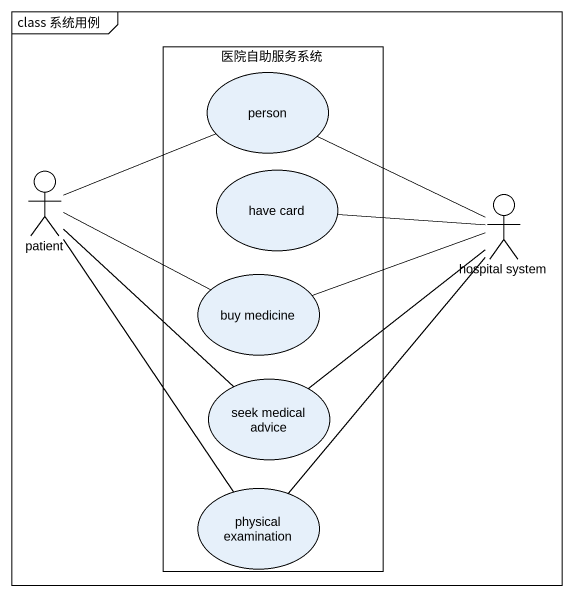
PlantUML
@startuml
mainframe class 系统用例
rectangle 医院自助服务系统 {
  usecase "person" as person_
  usecase "have card" as have_card
  usecase "buy medicine" as buy_medicine
  usecase "seek medical advice" as seek_medical_advice
  usecase "physical examination" as physical_examination
}
actor patient
actor "hospital system" as hospital_system
person_ -right- hospital_system
patient -right- person_
patient -right- person_
patient -right- buy_medicine
patient -right- buy_medicine
patient -- seek_medical_advice
patient -- seek_medical_advice
patient -- physical_examination
patient -- physical_examination
have_card -right- hospital_system
hospital_system -left- person_
hospital_system -left- have_card
buy_medicine -right- hospital_system
buy_medicine -right- hospital_system
seek_medical_advice -up- hospital_system
seek_medical_advice -up- hospital_system
physical_examination -up- hospital_system
physical_examination -up- hospital_system
@enduml
